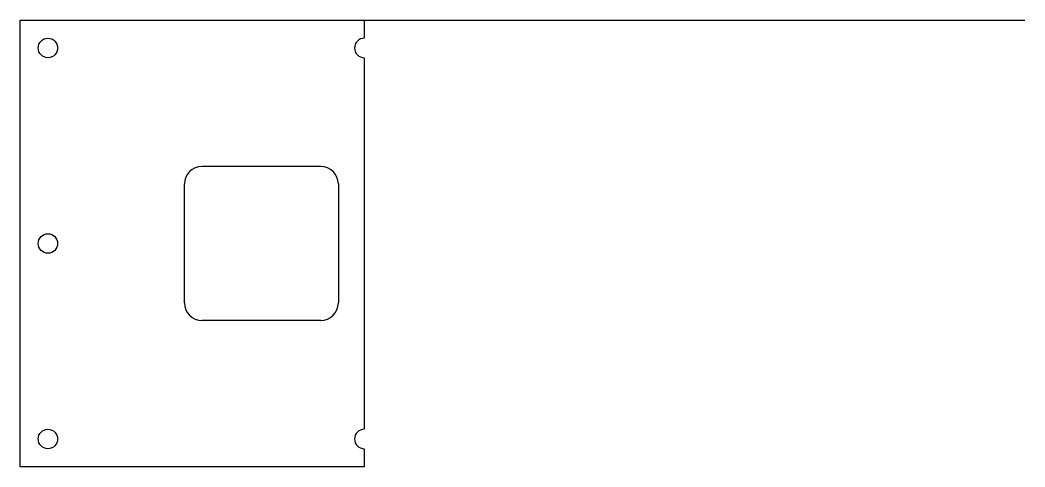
# Model space of a CAD drawing. Header units: millimetres. Extents: x -279 to 263, y -57 to 184.
import ezdxf

# ---------------------------------------------------------------- set-up
doc = ezdxf.new("R2010")
doc.units = ezdxf.units.MM
doc.layers.get('0').update_dxf_attribs({"linetype": 'CONTINUOUS'})

msp = doc.modelspace()

# ---------------------------------------------------------------- linework, layer by layer
for p, q in [((-279, -56.98), (-279, 183.64)), ((-279, 183.64), (262.71, 183.64)), ((-116.93, 104.88), (-180.93, 104.88)), ((-190.43, 31.38), (-190.43, 95.38)), ((-107.43, 95.38), (-107.43, 31.38)), ((-116.93, 21.88), (-180.93, 21.88))]:
    msp.add_line(p, q)
msp.add_lwpolyline([(-93.43, -56.98), (-279, -56.98), (-279, 183.64), (-93.43, 183.64), (-93.43, 173.89, 1), (-93.43, 163.39), (-93.43, -36.71, 1), (-93.43, -47.21)], format="xyb", close=True)
for centre in [(-264, 168.64), (-264, 168.64), (-264, 63.34), (-264, 63.34), (-264, -41.96), (-264, -41.96)]:
    msp.add_circle(centre, 5.25)
for centre, start, end in [((-180.93, 95.38), 90, 180), ((-116.93, 95.38), 0, 90), ((-180.93, 31.38), 180, 270), ((-116.93, 31.38), -90, 0)]:
    msp.add_arc(centre, 9.5, start, end)

doc.saveas('drawing.dxf')
